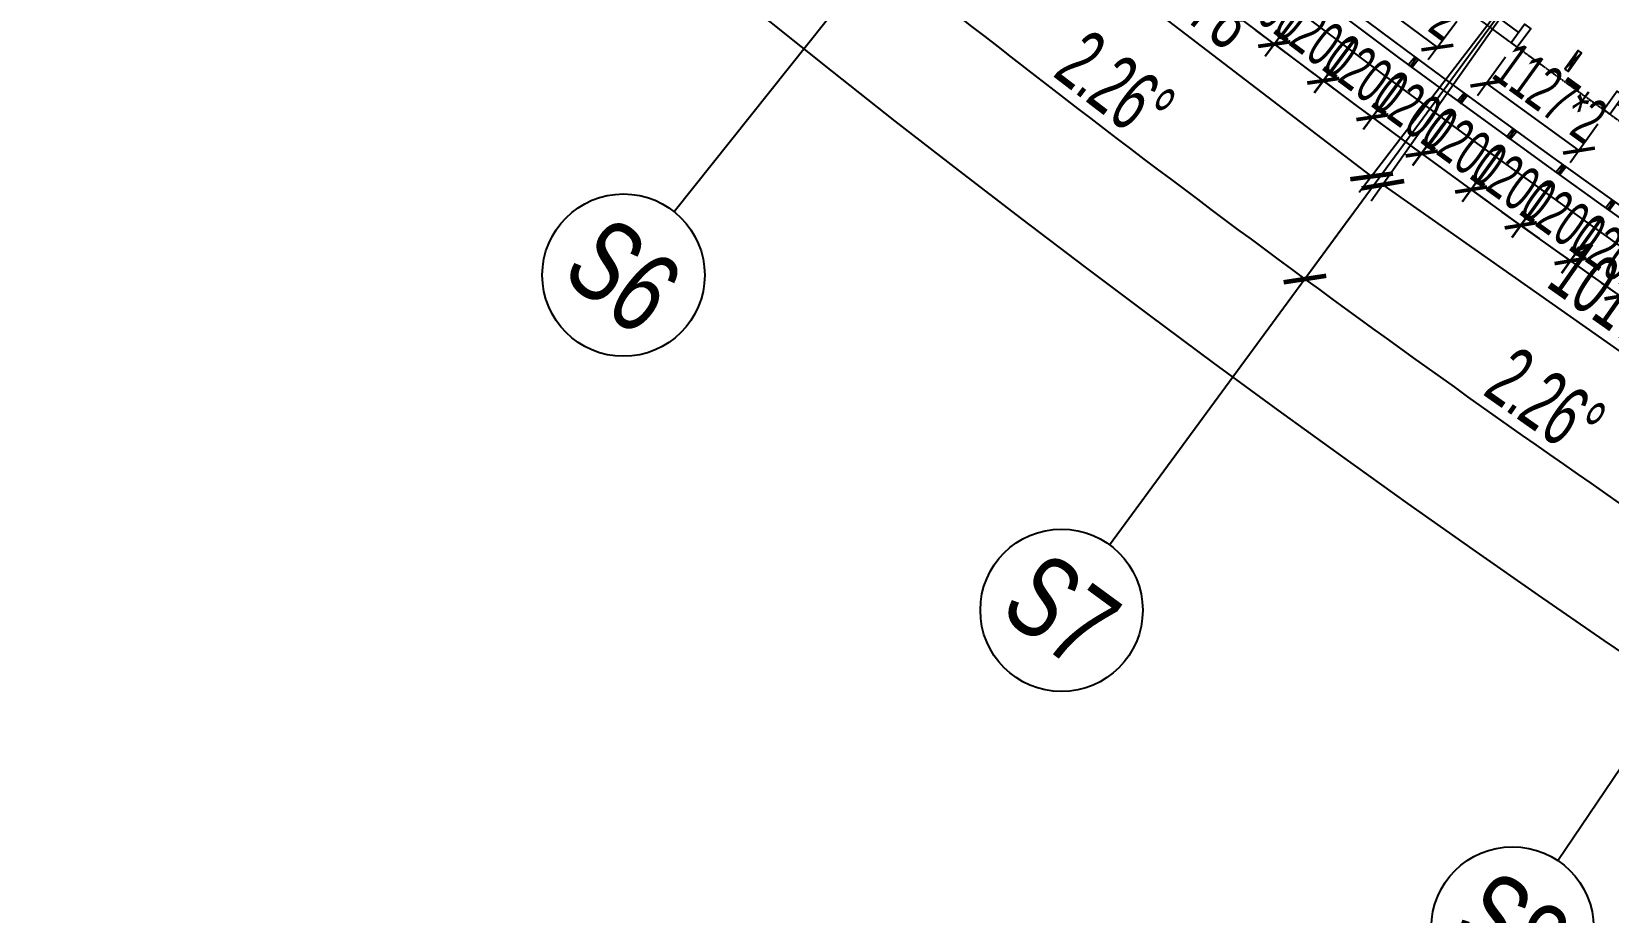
# Model space of a CAD drawing. Extents: x -668578 to 2331563, y -1202445 to 1620273.
# Drawn here: x 976284 to 1007356, y 62234 to 79596 of the extents above; entities that cross this region are included whole.
import ezdxf
from ezdxf.enums import TextEntityAlignment as Align

# ---------------------------------------------------------------- set-up
doc = ezdxf.new("R2010")
doc.units = 0
doc.linetypes.add('CENTER2', pattern=[28.575, 19.05, -3.175, 3.175, -3.175])
doc.linetypes.add('DASH', pattern=[0.35, 0.25, -0.1])
doc.layers.get('0').update_dxf_attribs({"color": 8})
doc.layers.get('Defpoints').update_dxf_attribs({"color": 8})
for name, color, linetype in [('#标注', 8, 'Continuous'), ('#轴线', 8, 'CENTER2'), ('A-AL', 8, 'Continuous'), ('A-WIND-FRAM', 8, 'Continuous'), ('dim', 8, 'Continuous'), ('外轮廓', 8, 'Continuous')]:
    doc.layers.add(name, color=color, linetype=linetype)
doc.styles.add('JHZX', font='jrs.shx', dxfattribs={"width": 0.6, "bigfont": 'jhz.shx'})
doc.dimstyles.new('JZBZ-300', dxfattribs={"dimscale": 300, "dimtxt": 3, "dimasz": 1.5, "dimexe": 1, "dimexo": 1, "dimgap": 0.5, "dimtad": 1, "dimdec": 0, "dimdsep": 46, "dimtxsty": 'JHZX', "dimblk1": 'ARCHTICK', "dimblk2": 'ARCHTICK', "dimsah": 1, "dimcen": 0, "dimclrd": 1, "dimclre": 1, "dimclrt": 2, "dimazin": 2, "dimtfac": 1, "dimtdec": 0, "dimtix": 1, "dimtmove": 0, "dimatfit": 3, "dimfxl": 0, "dimtolj": 1, "dimlwd": -1, "dimlwe": -1, "dimarcsym": 0})
doc.dimstyles.new('JZBZ-400', dxfattribs={"dimscale": 400, "dimtxt": 3, "dimasz": 1.5, "dimexe": 1, "dimexo": 1, "dimgap": 0.5, "dimtad": 1, "dimdec": 0, "dimdsep": 46, "dimtxsty": 'JHZX', "dimblk1": 'ARCHTICK', "dimblk2": 'ARCHTICK', "dimsah": 1, "dimcen": 0, "dimclrd": 1, "dimclre": 1, "dimclrt": 2, "dimazin": 2, "dimtfac": 1, "dimtdec": 0, "dimtix": 1, "dimtmove": 0, "dimatfit": 3, "dimfxl": 0, "dimtolj": 1, "dimlwd": -1, "dimlwe": -1, "dimarcsym": 0})

# ---------------------------------------------------------------- blocks, each defined once
blk = doc.blocks.new('_ARCHTICK')
at = {"color": 0, "linetype": 'ByBlock', "const_width": 0.15}
blk.add_lwpolyline([(-0.5, -0.5), (0.5, 0.5)], dxfattribs=at)
blk = doc.blocks.new('*D2939')
at = {"layer": '#标注', "ltscale": 300, "transparency": 16777216}
for p, q in [((-1773, -1481), (-9342, -7863)), ((165914, -92056), (164727, -101884))]:
    blk.add_line(p, q, dxfattribs=at)
blk.add_arc((197092, 166179), 269610, 220.13382, 263.11563, dxfattribs=at)
at = {"layer": 'Defpoints', "color": 0, "ltscale": 300, "transparency": 16777216}
for p in [(197092, 166179), (-1467, -1224), (40380, -53208), (165962, -91659)]:
    blk.add_point(p, dxfattribs=at)
at = {"layer": '#标注', "ltscale": 300, "transparency": 16777216, "xscale": 600, "yscale": 600, "zscale": 600}
for p, rotation in [((-9036, -7605), 130.1338192809485), ((164775, -101487), 353.1156299250187)]:
    blk.add_blockref('_ARCHTICK', p, dxfattribs=dict(at, rotation=rotation))
at = {"layer": '#标注', "ltscale": 300, "transparency": 16777216, "insert": (69342, -70334), "char_height": 1200, "attachment_point": 5, "rotation": 331.6247, "style": 'JHZX'}
blk.add_mtext('\\A1;42.98°', dxfattribs=at)
blk = doc.blocks.new('*D2928')
at = {"layer": '#标注', "ltscale": 300, "transparency": 16777216}
for p, q in [((34974, -37229), (30299, -43094)), ((43129, -43470), (38690, -49515))]:
    blk.add_line(p, q, dxfattribs=at)
blk.add_arc((197092, 166179), 267210, 231.44482, 233.70702, dxfattribs=at)
at = {"layer": 'Defpoints', "color": 0, "ltscale": 300, "transparency": 16777216}
for p in [(197092, 166179), (35223, -36916), (43366, -43147), (33313, -44955)]:
    blk.add_point(p, dxfattribs=at)
at = {"layer": '#标注', "ltscale": 300, "transparency": 16777216, "xscale": 600, "yscale": 600, "zscale": 600}
for p, rotation in [((30549, -42781), 141.4448202023588), ((38927, -49192), 323.7070209422223)]:
    blk.add_blockref('_ARCHTICK', p, dxfattribs=dict(at, rotation=rotation))
at = {"layer": '#标注', "ltscale": 300, "transparency": 16777216, "insert": (35192, -45393), "char_height": 1200, "attachment_point": 5, "rotation": 322.5759, "style": 'JHZX'}
blk.add_mtext('\\A1;2.26°', dxfattribs=at)
blk = doc.blocks.new('*D2929')
at = {"layer": '#标注', "ltscale": 300, "transparency": 16777216}
for p, q in [((43129, -43470), (38690, -49515)), ((51525, -49384), (47327, -55599))]:
    blk.add_line(p, q, dxfattribs=at)
blk.add_arc((197092, 166179), 267210, 233.70702, 235.96922, dxfattribs=at)
at = {"layer": 'Defpoints', "color": 0, "ltscale": 300, "transparency": 16777216}
for p in [(197092, 166179), (43366, -43147), (51748, -49052), (41775, -51255)]:
    blk.add_point(p, dxfattribs=at)
at = {"layer": '#标注', "ltscale": 300, "transparency": 16777216, "xscale": 600, "yscale": 600, "zscale": 600}
for p, rotation in [((38927, -49192), 143.7070209422216), ((47551, -55268), 325.9692216820953)]:
    blk.add_blockref('_ARCHTICK', p, dxfattribs=dict(at, rotation=rotation))
at = {"layer": '#标注', "ltscale": 300, "transparency": 16777216, "insert": (43670, -51619), "char_height": 1200, "attachment_point": 5, "rotation": 324.8381, "style": 'JHZX'}
blk.add_mtext('\\A1;2.26°', dxfattribs=at)
blk = doc.blocks.new('*U2924')
at = {"linetype": 'ByBlock'}
blk.add_line((0, -20), (0, 0), dxfattribs=at)
blk.add_circle((0, -24), 4, dxfattribs=at)
at = {"color": 253, "linetype": 'ByBlock', "style": 'JHZX', "width": 0.75}
blk.add_attdef('AXES', text='', height=4, dxfattribs=at).set_placement((0, -24), align=Align.MIDDLE_CENTER)
blk = doc.blocks.new('*D3009')
at = {"layer": '#标注', "transparency": 16777216}
for p, q in [((-118332, -26825), (-122588, -32386)), ((-122345, -32068), (-114262, -38254)), ((-110249, -33010), (-114505, -38571))]:
    blk.add_line(p, q, dxfattribs=at)
at = {"layer": 'Defpoints', "color": 0, "transparency": 16777216}
for p in [(-118089, -26507), (-110006, -32692), (-114262, -38254)]:
    blk.add_point(p, dxfattribs=at)
at = {"layer": '#标注', "transparency": 16777216, "xscale": 600, "yscale": 600, "zscale": 600}
for p, rotation in [((-122345, -32068), 142.5759192898521), ((-114262, -38254), 322.5759192898521)]:
    blk.add_blockref('_ARCHTICK', p, dxfattribs=dict(at, rotation=rotation))
at = {"layer": '#标注', "transparency": 16777216, "insert": (-117817, -34526), "char_height": 1200, "attachment_point": 5, "rotation": 322.5759, "style": 'JHZX'}
blk.add_mtext('\\A1;10178', dxfattribs=at)
blk = doc.blocks.new('*D3011')
at = {"layer": '#标注', "transparency": 16777216}
for p, q in [((-110236, -33019), (-114269, -38744)), ((-114039, -38417), (-105718, -44279)), ((-101916, -38881), (-105948, -44606))]:
    blk.add_line(p, q, dxfattribs=at)
at = {"layer": 'Defpoints', "color": 0, "transparency": 16777216}
for p in [(-110006, -32692), (-101685, -38554), (-105718, -44279)]:
    blk.add_point(p, dxfattribs=at)
at = {"layer": '#标注', "transparency": 16777216, "xscale": 600, "yscale": 600, "zscale": 600}
for p, rotation in [((-114039, -38417), 144.8381225946805), ((-105718, -44279), 324.8381225946805)]:
    blk.add_blockref('_ARCHTICK', p, dxfattribs=dict(at, rotation=rotation))
at = {"layer": '#标注', "transparency": 16777216, "insert": (-109418, -40694), "char_height": 1200, "attachment_point": 5, "rotation": 324.8381, "style": 'JHZX'}
blk.add_mtext('\\A1;10178', dxfattribs=at)
blk = doc.blocks.new('xvfvrwteg')
blk.add_line((959, -600), (97, -34))
for points in [[(-166, -160), (-40, -243), (207, 133), (82, 215)], [(948, -891), (822, -809), (1068, -432), (1194, -514)]]:
    blk.add_lwpolyline(points, close=True)
blk = doc.blocks.new('rbbnynytnyt')
for p, q in [((0, 0), (80, -450)), ((80, 0), (0, -450))]:
    blk.add_line(p, q)
blk.add_lwpolyline([(0, 0), (80, 0), (80, -450), (0, -450)], close=True)
blk = doc.blocks.new('*D2328')
at = {"layer": '#标注', "color": 1, "ltscale": 300, "transparency": 16777216}
for p, q in [((1002561, 81137), (1002000, 80384)), ((1002179, 80624), (1003985, 79280)), ((1004367, 79792), (1003806, 79039))]:
    blk.add_line(p, q, dxfattribs=at)
at = {"layer": 'Defpoints', "color": 0, "ltscale": 300, "transparency": 16777216}
for p in [(1002740, 81378), (1004546, 80033), (1003985, 79280)]:
    blk.add_point(p, dxfattribs=at)
at = {"layer": '#标注', "color": 1, "ltscale": 300, "transparency": 16777216, "xscale": 450, "yscale": 450, "zscale": 450}
for p, rotation in [((1002179, 80624), 143.3307379947471), ((1003985, 79280), 323.3307379947471)]:
    blk.add_blockref('_ARCHTICK', p, dxfattribs=dict(at, rotation=rotation))
at = {"layer": '#标注', "color": 2, "ltscale": 300, "transparency": 16777216, "insert": (1003441, 80433), "char_height": 900, "attachment_point": 5, "rotation": 323.3307, "style": 'JHZX'}
blk.add_mtext('\\A1;1127*2', dxfattribs=at)
blk = doc.blocks.new('*D2329')
at = {"layer": '#标注', "color": 1, "ltscale": 300, "transparency": 16777216}
for p, q in [((1005325, 79089), (1004774, 78328)), ((1004950, 78571), (1006775, 77249)), ((1007150, 77767), (1006599, 77006))]:
    blk.add_line(p, q, dxfattribs=at)
at = {"layer": 'Defpoints', "color": 0, "ltscale": 300, "transparency": 16777216}
for p in [(1005501, 79332), (1007326, 78010), (1006775, 77249)]:
    blk.add_point(p, dxfattribs=at)
at = {"layer": '#标注', "color": 1, "ltscale": 300, "transparency": 16777216, "xscale": 450, "yscale": 450, "zscale": 450}
for p, rotation in [((1004950, 78571), 144.0845834657496), ((1006775, 77249), 324.0845834657496)]:
    blk.add_blockref('_ARCHTICK', p, dxfattribs=dict(at, rotation=rotation))
at = {"layer": '#标注', "color": 2, "ltscale": 300, "transparency": 16777216, "insert": (1006215, 78396), "char_height": 900, "attachment_point": 5, "rotation": 324.0846, "style": 'JHZX'}
blk.add_mtext('\\A1;1127*2', dxfattribs=at)
blk = doc.blocks.new('幕墙分隔')
for p, q in [((-40, -100), (40, 100)), ((0, 100), (0, -100))]:
    blk.add_line(p, q)
blk.add_lwpolyline([(-40, 100), (40, 100), (40, -100), (-40, -100)], close=True)
blk = doc.blocks.new('*U1050')
at = {"layer": 'A-WIND-FRAM', "xscale": -1, "rotation": 356.908362146836}
blk.add_blockref('幕墙分隔', (-5, -100), dxfattribs=at)
blk = doc.blocks.new('*U1051')
at = {"layer": 'dim', "color": 0, "linetype": 'ByBlock', "lineweight": -2, "transparency": 16777216}
for p, rotation in [((1003450, 78915), 143.5297990849104), ((1004417, 78204), 143.7916199904184), ((1005387, 77498), 144.0534408959277), ((1006360, 76796), 144.3152618014371), ((1007336, 76098), 144.5770827069478)]:
    blk.add_blockref('*U1050', p, dxfattribs=dict(at, rotation=rotation))
blk = doc.blocks.new('*D1145')
at = {"layer": '#标注', "ltscale": 300, "transparency": 16777216}
for p, q in [((1008144, 75159), (1007424, 74132)), ((1007596, 74378), (1007227, 74636)), ((1008579, 73689), (1007596, 74378)), ((1009126, 74470), (1008406, 73443)), ((1008579, 73689), (1008947, 73430))]:
    blk.add_line(p, q, dxfattribs=at)
at = {"layer": 'Defpoints', "color": 0, "ltscale": 300, "transparency": 16777216}
for p in [(1008316, 75404), (1009298, 74716), (1007596, 74378)]:
    blk.add_point(p, dxfattribs=at)
at = {"layer": '#标注', "ltscale": 300, "transparency": 16777216, "xscale": 450, "yscale": 450, "zscale": 450}
for p, rotation in [((1007596, 74378), 324.9698133017293), ((1008579, 73689), 144.9698133017293)]:
    blk.add_blockref('_ARCHTICK', p, dxfattribs=dict(at, rotation=rotation))
at = {"layer": '#标注', "ltscale": 300, "transparency": 16777216, "insert": (1008432, 74524), "char_height": 900, "attachment_point": 5, "rotation": 324.9698, "style": 'JHZX'}
blk.add_mtext('\\A1;1200', dxfattribs=at)
blk = doc.blocks.new('*D1146')
at = {"layer": '#标注', "ltscale": 300, "transparency": 16777216}
for p, q in [((1007163, 75853), (1006439, 74829)), ((1006612, 75074), (1006245, 75334)), ((1007591, 74381), (1006612, 75074)), ((1008143, 75160), (1007418, 74136)), ((1007591, 74381), (1007959, 74121))]:
    blk.add_line(p, q, dxfattribs=at)
at = {"layer": 'Defpoints', "color": 0, "ltscale": 300, "transparency": 16777216}
for p in [(1007336, 76098), (1008316, 75404), (1006612, 75074)]:
    blk.add_point(p, dxfattribs=at)
at = {"layer": '#标注', "ltscale": 300, "transparency": 16777216, "xscale": 450, "yscale": 450, "zscale": 450}
for p, rotation in [((1006612, 75074), 324.7079923962199), ((1007591, 74381), 144.7079923962199)]:
    blk.add_blockref('_ARCHTICK', p, dxfattribs=dict(at, rotation=rotation))
at = {"layer": '#标注', "ltscale": 300, "transparency": 16777216, "insert": (1007448, 75217), "char_height": 900, "attachment_point": 5, "rotation": 324.708, "style": 'JHZX'}
blk.add_mtext('\\A1;1200', dxfattribs=at)
blk = doc.blocks.new('*D1147')
at = {"layer": '#标注', "ltscale": 300, "transparency": 16777216}
for p, q in [((1006186, 76551), (1005456, 75531)), ((1005631, 75775), (1005265, 76037)), ((1007162, 75854), (1006433, 74833)), ((1006607, 75077), (1005631, 75775)), ((1006607, 75077), (1006973, 74816))]:
    blk.add_line(p, q, dxfattribs=at)
at = {"layer": 'Defpoints', "color": 0, "ltscale": 300, "transparency": 16777216}
for p in [(1006360, 76795), (1007336, 76098), (1005631, 75775)]:
    blk.add_point(p, dxfattribs=at)
at = {"layer": '#标注', "ltscale": 300, "transparency": 16777216, "xscale": 450, "yscale": 450, "zscale": 450}
for p, rotation in [((1005631, 75775), 324.4461714907138), ((1006607, 75077), 144.4461714907138)]:
    blk.add_blockref('_ARCHTICK', p, dxfattribs=dict(at, rotation=rotation))
at = {"layer": '#标注', "ltscale": 300, "transparency": 16777216, "insert": (1006468, 75914), "char_height": 900, "attachment_point": 5, "rotation": 324.4462, "style": 'JHZX'}
blk.add_mtext('\\A1;1200', dxfattribs=at)
blk = doc.blocks.new('*D1148')
at = {"layer": '#标注', "ltscale": 300, "transparency": 16777216}
for p, q in [((1005211, 77254), (1004478, 76237)), ((1004653, 76481), (1004288, 76744)), ((1005626, 75779), (1004653, 76481)), ((1006185, 76552), (1005451, 75535)), ((1005626, 75779), (1005991, 75515))]:
    blk.add_line(p, q, dxfattribs=at)
at = {"layer": 'Defpoints', "color": 0, "ltscale": 300, "transparency": 16777216}
for p in [(1005387, 77498), (1006360, 76795), (1004653, 76481)]:
    blk.add_point(p, dxfattribs=at)
at = {"layer": '#标注', "ltscale": 300, "transparency": 16777216, "xscale": 450, "yscale": 450, "zscale": 450}
for p, rotation in [((1004653, 76481), 324.1843505852036), ((1005626, 75779), 144.1843505852036)]:
    blk.add_blockref('_ARCHTICK', p, dxfattribs=dict(at, rotation=rotation))
at = {"layer": '#标注', "ltscale": 300, "transparency": 16777216, "insert": (1005491, 76616), "char_height": 900, "attachment_point": 5, "rotation": 324.1844, "style": 'JHZX'}
blk.add_mtext('\\A1;1200', dxfattribs=at)
blk = doc.blocks.new('*D1149')
at = {"layer": '#标注', "ltscale": 300, "transparency": 16777216}
for p, q in [((1004240, 77962), (1003502, 76948)), ((1003679, 77191), (1003315, 77456)), ((1004648, 76484), (1003679, 77191)), ((1005210, 77255), (1004472, 76242)), ((1004648, 76484), (1005012, 76219))]:
    blk.add_line(p, q, dxfattribs=at)
at = {"layer": 'Defpoints', "color": 0, "ltscale": 300, "transparency": 16777216}
for p in [(1004417, 78204), (1005387, 77498), (1003679, 77191)]:
    blk.add_point(p, dxfattribs=at)
at = {"layer": '#标注', "ltscale": 300, "transparency": 16777216, "xscale": 450, "yscale": 450, "zscale": 450}
for p, rotation in [((1003679, 77191), 323.9225296796935), ((1004648, 76484), 143.9225296796935)]:
    blk.add_blockref('_ARCHTICK', p, dxfattribs=dict(at, rotation=rotation))
at = {"layer": '#标注', "ltscale": 300, "transparency": 16777216, "insert": (1004517, 77322), "char_height": 900, "attachment_point": 5, "rotation": 323.9225, "style": 'JHZX'}
blk.add_mtext('\\A1;1200', dxfattribs=at)
blk = doc.blocks.new('*D1150')
at = {"layer": '#标注', "ltscale": 300, "transparency": 16777216}
for p, q in [((1003273, 78674), (1002530, 77664)), ((1002707, 77905), (1002345, 78172)), ((1003674, 77194), (1002707, 77905)), ((1004239, 77963), (1003496, 76953)), ((1003674, 77194), (1004036, 76928))]:
    blk.add_line(p, q, dxfattribs=at)
at = {"layer": 'Defpoints', "color": 0, "ltscale": 300, "transparency": 16777216}
for p in [(1003451, 78915), (1004417, 78204), (1002707, 77905)]:
    blk.add_point(p, dxfattribs=at)
at = {"layer": '#标注', "ltscale": 300, "transparency": 16777216, "xscale": 450, "yscale": 450, "zscale": 450}
for p, rotation in [((1002707, 77905), 323.6607087741882), ((1003674, 77194), 143.6607087741882)]:
    blk.add_blockref('_ARCHTICK', p, dxfattribs=dict(at, rotation=rotation))
at = {"layer": '#标注', "ltscale": 300, "transparency": 16777216, "insert": (1003546, 78033), "char_height": 900, "attachment_point": 5, "rotation": 323.6607, "style": 'JHZX'}
blk.add_mtext('\\A1;1200', dxfattribs=at)
blk = doc.blocks.new('*D1151')
at = {"layer": '#标注', "ltscale": 300, "transparency": 16777216}
for p, q in [((1002308, 79390), (1001561, 78383)), ((1001739, 78624), (1001378, 78892)), ((1002703, 77909), (1001739, 78624)), ((1003272, 78675), (1002524, 77668)), ((1002703, 77909), (1003064, 77640))]:
    blk.add_line(p, q, dxfattribs=at)
at = {"layer": 'Defpoints', "color": 0, "ltscale": 300, "transparency": 16777216}
for p in [(1002487, 79631), (1001739, 78624), (1003451, 78915)]:
    blk.add_point(p, dxfattribs=at)
at = {"layer": '#标注', "ltscale": 300, "transparency": 16777216, "xscale": 450, "yscale": 450, "zscale": 450}
for p, rotation in [((1001739, 78624), 323.398887868681), ((1002703, 77909), 143.398887868681)]:
    blk.add_blockref('_ARCHTICK', p, dxfattribs=dict(at, rotation=rotation))
at = {"layer": '#标注', "ltscale": 300, "transparency": 16777216, "insert": (1002579, 78748), "char_height": 900, "attachment_point": 5, "rotation": 323.3989, "style": 'JHZX'}
blk.add_mtext('\\A1;1200', dxfattribs=at)
blk = doc.blocks.new('*D1152')
at = {"layer": '#标注', "ltscale": 300, "transparency": 16777216}
for p, q in [((1001347, 80111), (1000595, 79107)), ((1000775, 79347), (1000415, 79617)), ((1001735, 78628), (1000775, 79347)), ((1002307, 79391), (1001555, 78388)), ((1001735, 78628), (1002095, 78358))]:
    blk.add_line(p, q, dxfattribs=at)
at = {"layer": 'Defpoints', "color": 0, "ltscale": 300, "transparency": 16777216}
for p in [(1001527, 80351), (1002487, 79631), (1000775, 79347)]:
    blk.add_point(p, dxfattribs=at)
at = {"layer": '#标注', "ltscale": 300, "transparency": 16777216, "xscale": 450, "yscale": 450, "zscale": 450}
for p, rotation in [((1000775, 79347), 323.1370669631727), ((1001735, 78628), 143.1370669631727)]:
    blk.add_blockref('_ARCHTICK', p, dxfattribs=dict(at, rotation=rotation))
at = {"layer": '#标注', "ltscale": 300, "transparency": 16777216, "insert": (1001615, 79468), "char_height": 900, "attachment_point": 5, "rotation": 323.1371, "style": 'JHZX'}
blk.add_mtext('\\A1;1200', dxfattribs=at)
blk = doc.blocks.new('*D1153')
at = {"layer": '#标注', "ltscale": 300, "transparency": 16777216}
for p, q in [((1000389, 80836), (999632, 79836)), ((999813, 80075), (999455, 80347)), ((1000770, 79351), (999813, 80075)), ((1001346, 80112), (1000589, 79112)), ((1000770, 79351), (1001129, 79079))]:
    blk.add_line(p, q, dxfattribs=at)
at = {"layer": 'Defpoints', "color": 0, "ltscale": 300, "transparency": 16777216}
for p in [(1000570, 81075), (1001527, 80351), (999813, 80075)]:
    blk.add_point(p, dxfattribs=at)
at = {"layer": '#标注', "ltscale": 300, "transparency": 16777216, "xscale": 450, "yscale": 450, "zscale": 450}
for p, rotation in [((999813, 80075), 322.8752460576695), ((1000770, 79351), 142.8752460576696)]:
    blk.add_blockref('_ARCHTICK', p, dxfattribs=dict(at, rotation=rotation))
at = {"layer": '#标注', "ltscale": 300, "transparency": 16777216, "insert": (1000654, 80191), "char_height": 900, "attachment_point": 5, "rotation": 322.8752, "style": 'JHZX'}
blk.add_mtext('\\A1;1200', dxfattribs=at)
blk = doc.blocks.new('A$Caccc0cd0')
at = {"layer": '#标注'}
for p1, p2, picture, middle in [((-118089, -26507), (-110006, -32692.3), '*D3009', (-117817, -34525.7)), ((-110006, -32692.3), (-101685.2, -38553.7), '*D3011', (-109417.7, -40693.9))]:
    dim = blk.add_aligned_dim(p1=p1, p2=p2, distance=-7002.8, dimstyle='JZBZ-400', override={"dimclrd": 256, "dimclre": 256, "dimclrt": 256}, dxfattribs=at)
    dim.commit()
    dim.dimension.update_dxf_attribs({"geometry": picture, "text_midpoint": middle})
blk = doc.blocks.new('DSGDFG')
at = {"layer": '#标注', "ltscale": 300}
blk.add_arc((197092.2, 166179.2), 257800, 220.136073, 263.11563, dxfattribs=at)
at = {"layer": '#轴线', "ltscale": 200}
for radius in [212800, 220600, 228400, 236200, 244000, 251800, 257800]:
    blk.add_arc((197092.2, 166179.2), radius, 218.438892, 265.140584, dxfattribs=at)
at = {"layer": '#标注', "ltscale": 300}
blk.add_blockref('A$Caccc0cd0', (154502.6, -8915.6), dxfattribs=at)
at = {"layer": '#标注', "linetype": 'ByBlock', "xscale": 400, "yscale": 400}
for p, rotation, values in [((23406.6, -34906), 319.212348992804, {'AXES': 'S5'}), ((31478.8, -41604.7), 321.4744309228283, {'AXES': 'S6'}), ((39809.2, -47979.6), 323.7365128528522, {'AXES': 'S7'}), ((48384.8, -54020.8), 325.9985947828763, {'AXES': 'S8'})]:
    blk.add_blockref('*U2924', p, dxfattribs=dict(at, rotation=rotation)).add_auto_attribs(values)
at = {"layer": '#标注', "ltscale": 300}
for base, p1, p2, picture, middle in [((40379.7, -53208.3), (-1467, -1223.5), (165961.7, -91658.5), '*D2939', (69341.6, -70334.5)), ((33313, -44955.1), (35223.1, -36916.4), (43365.9, -43147.5), '*D2928', (35192.1, -45393)), ((41774.7, -51255.4), (43365.9, -43147.5), (51748.4, -49052.3), '*D2929', (43669.6, -51618.7))]:
    dim = blk.add_angular_dim_3p(base=base, center=(197092.1, 166179.2), p1=p1, p2=p2, dimstyle='JZBZ-400', override={"dimclrd": 256, "dimclre": 256, "dimclrt": 256}, dxfattribs=at)
    dim.commit()
    dim.dimension.update_dxf_attribs({"geometry": picture, "text_midpoint": middle})
blk = doc.blocks.new('QWERTT')
at = {"layer": '#标注', "ltscale": 300}
for p1, p2, distance, picture, middle in [((1002739.9, 81377.6), (1004546, 80032.9), -939, '*D2328', (1003440.5, 80433.4)), ((1005500.6, 79331.9), (1007326.2, 78009.6), -938.9, '*D2329', (1006214.5, 78396.2))]:
    dim = blk.add_aligned_dim(p1=p1, p2=p2, distance=distance, text='1127*2', dimstyle='JZBZ-300', dxfattribs=at)
    dim.commit()
    dim.dimension.update_dxf_attribs({"geometry": picture, "text_midpoint": middle})

msp = doc.modelspace()

# ---------------------------------------------------------------- linework, layer by layer
at = {"layer": 'A-AL'}
msp.add_lwpolyline([(1118355.3, 81975.4, 0.1374564), (1116892.4, 82729.6, -0.1495092), (1008196, 142063.6, 0.4157146), (1003871.8, 142100.4), (971684.6, 110294.9, 0.412976), (971649.8, 105990.9, 0.1494419), (1106711.2, 32398.8, 0.3779271), (1110215.5, 34407.4)], format="xyb", dxfattribs=at)
at = {"layer": 'A-AL', "linetype": 'DASH'}
msp.add_lwpolyline([(1007464.8, 131779.9), (981168.2, 103658.7, 0.4125655), (981313.8, 99348.1, 0.1401637), (1109094.2, 33959.9, 0.4129138), (1112673.3, 36349.1), (1121228.6, 78745, 0.4158512), (1118825.4, 82341.4, -0.0570612), (1072922.5, 96920.6, 0.041227), (1069111, 98265, 0.0515723), (1064119.6, 99038.1), (1062567.6, 99116.7, -0.1166495), (1052200.4, 102130.1, -0.0581911), (1011774.8, 131925.5, 0.4145967)], format="xyb", close=True, dxfattribs=at)
at = {"layer": '外轮廓', "color": 3}
for points in [[(1074437.6, 95756.9, -0.0962245), (1007874.3, 141748.9, 0.4157146), (1004188.1, 141780.3), (972000.9, 109974.8, 0.412976), (971971.2, 106305.8, 0.1494419), (1106801.6, 32839.7, 0.3546026), (1109712.2, 34352.5, 0.3546026)], [(1069984.6, 97547.9, -0.0905266), (1007731.4, 141609.1, 0.4157146), (1004328.7, 141638.1), (972141.5, 109832.6, 0.412976), (972114.1, 106445.8, 0.1494419), (1106841.7, 33035.6, 0.3452345), (1109495.6, 34359.2)]]:
    msp.add_lwpolyline(points, format="xyb", dxfattribs=at)

# ---------------------------------------------------------------- block references
at = {"layer": '#标注'}
for name, p in [('QWERTT', (0, 0)), ('DSGDFG', (962448.9, 123910))]:
    msp.add_blockref(name, p, dxfattribs=at)
at = {"layer": 'A-AL', "xscale": -1, "rotation": 290.4303294698008}
msp.add_blockref('xvfvrwteg', (1005651.5, 79500.3), dxfattribs=at)
at = {"layer": 'A-AL', "rotation": 357.7378075108284}
msp.add_blockref('xvfvrwteg', (1007434.7, 78208.7), dxfattribs=at)
at = {"layer": 'A-WIND-FRAM', "xscale": -1, "rotation": 144.0711464507838}
msp.add_blockref('rbbnynytnyt', (1006495.3, 78855.4), dxfattribs=at)
at = {"layer": 'dim'}
msp.add_blockref('*U1051', (0, 0), dxfattribs=at)

# ---------------------------------------------------------------- dimensions: what is measured, and where the dimension line sits
at = {"layer": '#标注', "ltscale": 300}
for p1, p2, picture, middle in [((1001527.1, 80350.8), (1000570.3, 81075.1), '*D1153', (1000653.9, 80191.4)), ((1002487.1, 79630.9), (1001527.1, 80350.8), '*D1152', (1001614.7, 79467.5)), ((1003450.5, 78915.4), (1002487.1, 79630.9), '*D1151', (1002578.8, 78748.1)), ((1004417.1, 78204.3), (1003450.5, 78915.4), '*D1150', (1003546.2, 78033)), ((1005387, 77497.7), (1004417.1, 78204.3), '*D1149', (1004516.9, 77322.4)), ((1006360.1, 76795.5), (1005387, 77497.7), '*D1148', (1005490.8, 76616.2)), ((1007336.4, 76097.7), (1006360.1, 76795.5), '*D1147', (1006467.9, 75914.5)), ((1008315.8, 75404.4), (1007336.4, 76097.7), '*D1146', (1007448.2, 75217.2)), ((1009298.4, 74715.6), (1008315.8, 75404.4), '*D1145', (1008431.7, 74524.4))]:
    dim = msp.add_aligned_dim(p1=p1, p2=p2, distance=1254.1, dimstyle='JZBZ-300', override={"dimclrd": 256, "dimclre": 256, "dimclrt": 256, "dimfxl": 200}, dxfattribs=at)
    dim.commit()
    dim.dimension.update_dxf_attribs({"geometry": picture, "text_midpoint": middle})

doc.saveas('drawing.dxf')
